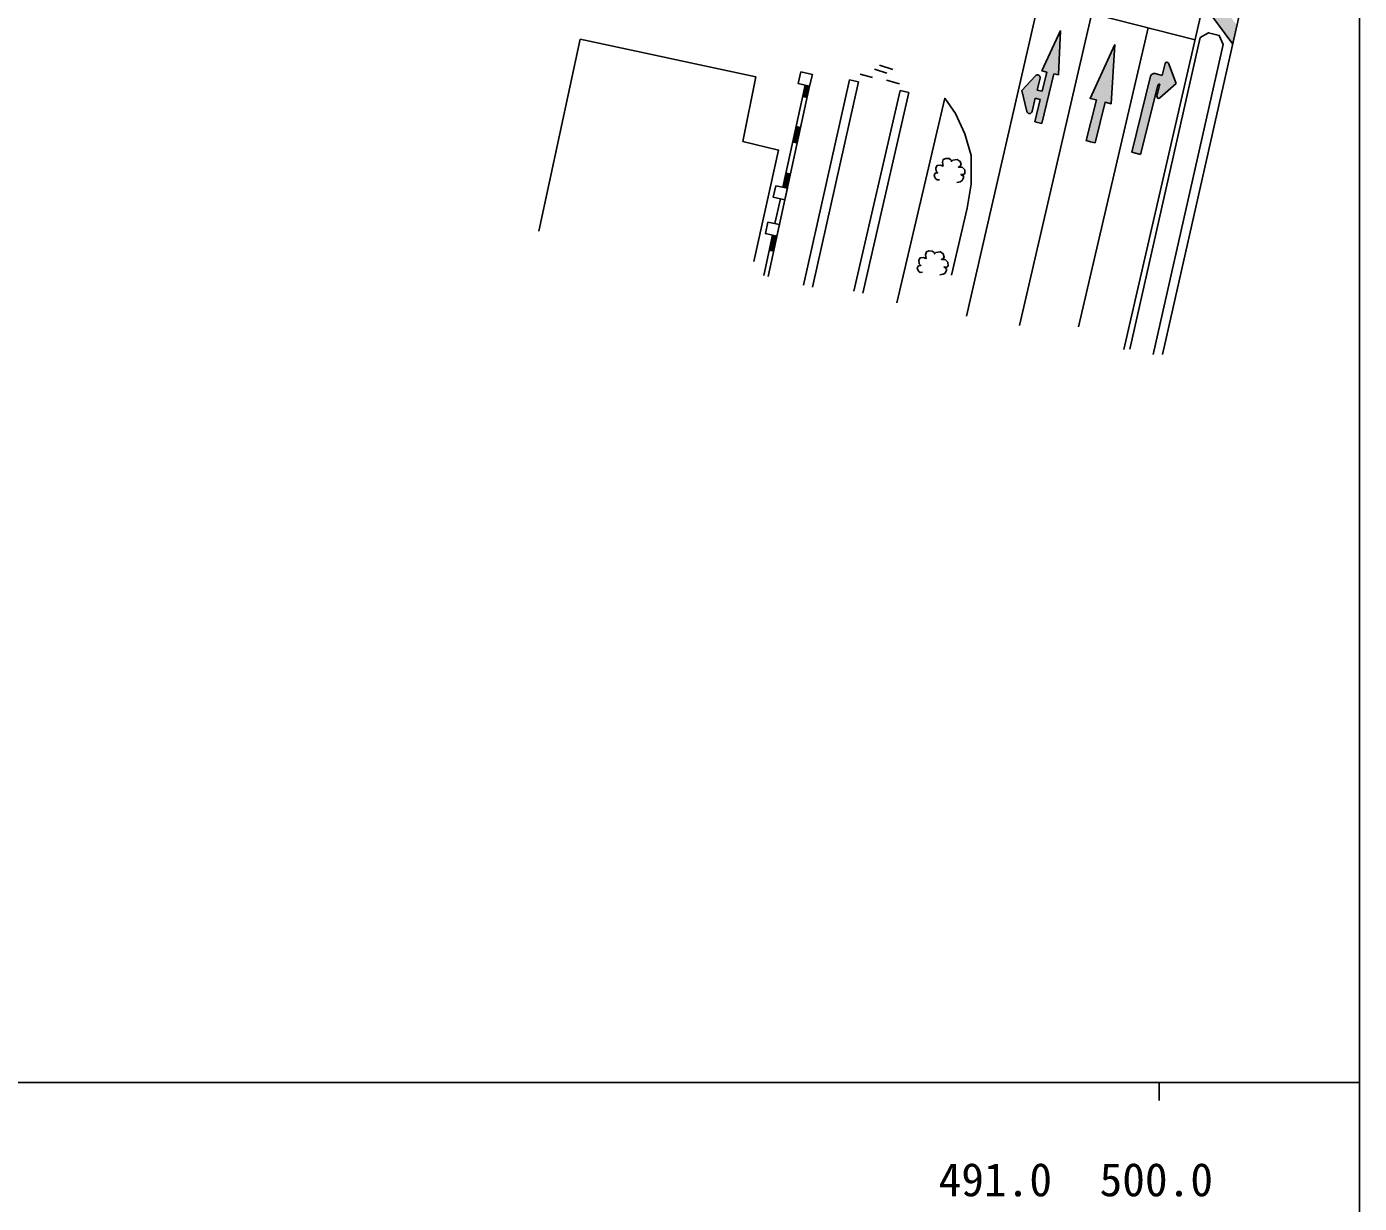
# Model space of a CAD drawing. Units: millimetres, scale not verified. Extents: x 40000 to 2497683, y 20000 to 1480199.
# Drawn here: x 505781 to 579000, y 198357 to 262998 of the extents above; entities that cross this region are included whole.
import ezdxf
from ezdxf.enums import TextEntityAlignment as Align

# ---------------------------------------------------------------- set-up
doc = ezdxf.new("R2010")
doc.units = ezdxf.units.MM
doc.header["$LTSCALE"] = 1000
for name, color, linetype, lineweight in [('M-BGD', 7, 'Continuous', 25), ('M-STR-STRC', 7, 'Continuous', 25), ('M-STR-STRD', 8, 'Continuous', 25), ('M-TTL-BAND', 7, 'Continuous', 25)]:
    doc.layers.add(name, color=color, linetype=linetype, lineweight=lineweight)
doc.styles.add('ＭＳ ゴシック', font='')
doc.styles.get('ＭＳ ゴシック').set_extended_font_data('MS Gothic')

msp = doc.modelspace()

# ---------------------------------------------------------------- hatches: boundary and pattern name
at = {"layer": 'M-BGD'}
for points in [[(548799, 259732), (548556, 259790), (548419, 259162), (548663, 259109)], [(548301, 257453), (548057, 257506), (547873, 256661), (548117, 256608)], [(547745, 254904), (547501, 254957), (547331, 254177), (547575, 254124)], [(547001, 251492), (546756, 251545), (546575, 250712), (546819, 250659)]]:
    msp.add_hatch(color=256, dxfattribs=at).paths.add_polyline_path(points)
at = {"layer": 'M-STR-STRC'}
for points in [[(570663, 265260), (570427, 264230), (572041, 262031), (572274, 263065)], [(561558, 260565), (561825, 260501), (561573, 259451), (561306, 259516), (561462, 260167, 0.77336), (561206, 260303), (560449, 259482), (560732, 258338, 0.78564), (561023, 258339), (561197, 259062), (561464, 258997), (561169, 257767), (561555, 257674), (562212, 260408), (562479, 260344), (562579, 262785)], [(565374, 258763), (565035, 258848), (564478, 256616), (564235, 256677), (563993, 256737), (564550, 258969), (564210, 259054), (565567, 262013)], [(566979, 255977), (566494, 256098), (567535, 260270), (567537, 260277), (567539, 260283), (567541, 260290), (567544, 260297), (567546, 260303), (567549, 260309), (567553, 260316), (567556, 260322), (567560, 260328), (567563, 260333), (567565, 260336), (567567, 260339), (567569, 260342), (567572, 260345), (567574, 260347), (567576, 260350), (567578, 260353), (567581, 260355), (567583, 260358), (567585, 260361), (567588, 260363), (567590, 260365), (567593, 260368), (567595, 260370), (567598, 260373), (567601, 260375), (567603, 260377), (567606, 260379), (567609, 260381), (567612, 260383), (567614, 260385), (567617, 260387), (567620, 260389), (567623, 260391), (567626, 260393), (567629, 260395), (567632, 260397), (567635, 260398), (567638, 260400), (567642, 260401), (567645, 260403), (567648, 260404), (567651, 260406), (567654, 260407), (567658, 260408), (567661, 260410), (567664, 260411), (567667, 260412), (567671, 260413), (567674, 260414), (567677, 260415), (567681, 260416), (567684, 260416), (567691, 260418), (567698, 260419), (567705, 260420), (567712, 260421), (567719, 260421), (567726, 260422), (567733, 260422), (567740, 260421), (567747, 260421), (567754, 260420), (567760, 260419), (567767, 260418), (567774, 260416), (568165, 260319), (568330, 260977), (568331, 260982), (568333, 260987), (568335, 260992), (568337, 260997), (568340, 261001), (568343, 261006), (568345, 261009), (568347, 261012), (568349, 261014), (568351, 261017), (568354, 261019), (568356, 261022), (568359, 261024), (568361, 261027), (568364, 261029), (568367, 261031), (568370, 261033), (568373, 261035), (568376, 261037), (568379, 261038), (568382, 261040), (568385, 261041), (568388, 261043), (568391, 261044), (568395, 261045), (568398, 261046), (568401, 261047), (568405, 261048), (568410, 261049), (568415, 261050), (568420, 261050), (568426, 261050), (568431, 261050), (568436, 261050), (568441, 261049), (568446, 261048), (568451, 261047), (568456, 261045), (568463, 261043), (568469, 261040), (568477, 261036), (568484, 261031), (568494, 261024), (568509, 261006), (568519, 260986), (568930, 259870), (568044, 259079), (568041, 259077), (568038, 259075), (568035, 259072), (568033, 259071), (568030, 259069), (568027, 259067), (568024, 259065), (568020, 259064), (568017, 259062), (568014, 259061), (568011, 259060), (568007, 259059), (568004, 259058), (567997, 259056), (567992, 259055), (567987, 259055), (567982, 259054), (567976, 259054), (567971, 259055), (567966, 259055), (567961, 259056), (567956, 259057), (567951, 259058), (567946, 259060), (567939, 259062), (567933, 259065), (567925, 259070), (567917, 259076), (567906, 259085), (567892, 259103), (567884, 259122), (567881, 259132), (567879, 259141), (567878, 259147), (567878, 259154), (567878, 259161), (567879, 259167), (567880, 259172), (567881, 259177), (568041, 259834), (568036, 259835), (568031, 259836), (568026, 259836), (568020, 259837), (568015, 259836), (568010, 259836), (568005, 259835), (568000, 259834), (567996, 259834), (567993, 259833), (567990, 259832), (567986, 259831), (567983, 259829), (567980, 259828), (567977, 259827), (567973, 259825), (567970, 259823), (567967, 259821), (567964, 259820), (567962, 259818), (567959, 259815), (567956, 259813), (567953, 259811), (567951, 259809), (567948, 259806), (567946, 259804), (567944, 259801), (567942, 259798), (567940, 259795), (567937, 259791), (567934, 259787), (567931, 259782), (567929, 259777), (567927, 259772), (567925, 259768), (567924, 259763)]]:
    msp.add_hatch(color=256, dxfattribs=at).paths.add_polyline_path(points)

# ---------------------------------------------------------------- linework, layer by layer
at = {"layer": 'M-BGD'}
for p, q in [((552629, 260886), (553370, 260639)), ((550987, 260076), (548464, 248791)), ((551475, 259966), (548952, 248681)), ((550987, 260076), (551475, 259966)), ((551572, 260390), (552260, 260199)), ((552356, 260658), (553045, 260448)), ((553016, 260056), (553734, 259864)), ((548799, 259732), (546518, 249279)), ((548556, 259790), (547331, 254177)), ((551231, 248466), (553769, 259487)), ((551718, 248354), (554256, 259375)), ((553769, 259487), (554256, 259375)), ((548419, 259162), (548663, 259109)), ((548057, 257506), (548301, 257453)), ((548117, 256608), (547873, 256661)), ((547501, 254957), (547745, 254904)), ((547192, 253542), (546895, 252180)), ((546756, 251545), (546274, 249333)), ((546575, 250712), (546819, 250659))]:
    msp.add_line(p, q, dxfattribs=at)
for points in [[(533916, 251757), (536194, 262302), (545839, 260239), (545137, 256689), (547089, 256213), (545725, 250103)], [(553584, 247823), (556219, 259061), (556811, 258234), (557326, 257104), (557665, 255911), (557679, 254337), (557456, 253028), (556590, 249355)], [(555938, 254591), (555803, 254578), (555705, 254648), (555634, 254804), (555684, 254925), (555779, 254962), (555840, 254959), (555752, 255043), (555735, 255243), (555799, 255368), (555992, 255391), (556130, 255337), (556103, 255547), (556140, 255709), (556279, 255753), (556464, 255746), (556573, 255661), (556589, 255594), (556660, 255661), (556910, 255705), (557062, 255597), (557120, 255418), (557052, 255320), (556971, 255287), (557170, 255287), (557329, 255131), (557332, 254925), (557245, 254868), (557113, 254868), (557255, 254787), (557255, 254696), (557174, 254540), (557072, 254473), (556887, 254439)], [(555008, 249514), (554873, 249500), (554775, 249571), (554704, 249727), (554754, 249848), (554849, 249885), (554910, 249882), (554822, 249966), (554805, 250165), (554869, 250290), (555062, 250314), (555200, 250260), (555173, 250469), (555210, 250631), (555349, 250675), (555535, 250669), (555643, 250584), (555660, 250517), (555731, 250584), (555980, 250628), (556132, 250520), (556190, 250341), (556122, 250243), (556041, 250209), (556240, 250209), (556399, 250054), (556403, 249848), (556315, 249791), (556183, 249791), (556325, 249710), (556325, 249618), (556244, 249463), (556143, 249396), (555957, 249362)]]:
    msp.add_lwpolyline(points, dxfattribs=at)
for points in [[(548319, 260516), (548951, 260364), (548799, 259732), (548167, 259884)], [(546940, 254262), (547575, 254124), (547436, 253489), (546801, 253627)], [(546504, 252265), (547139, 252127), (547001, 251492), (546366, 251630)]]:
    msp.add_lwpolyline(points, close=True, dxfattribs=at)
at = {"layer": 'M-STR-STRC'}
for p, q in [((561407, 264479), (569975, 262266)), ((560321, 246586), (564304, 263731)), ((570427, 264230), (572041, 262031)), ((563578, 246514), (567404, 262930)), ((561558, 260565), (562579, 262785)), ((562579, 262785), (562479, 260344)), ((568165, 260319), (568329, 260975)), ((568520, 260985), (568930, 259870)), ((560449, 259482), (561206, 260303)), ((561306, 259516), (561462, 260167)), ((561555, 257674), (562212, 260408)), ((561558, 260565), (561825, 260501)), ((561573, 259451), (561825, 260501)), ((562212, 260408), (562479, 260344)), ((566494, 256098), (567535, 260270)), ((567778, 260416), (568165, 260319)), ((560449, 259482), (560732, 258338)), ((561573, 259451), (561306, 259516)), ((567923, 259761), (566979, 255977)), ((567881, 259179), (568045, 259834)), ((568930, 259870), (568045, 259080)), ((561023, 258339), (561197, 259062)), ((561169, 257767), (561464, 258997)), ((561464, 258997), (561197, 259062)), ((561555, 257674), (561169, 257767)), ((566979, 255977), (566494, 256098))]:
    msp.add_line(p, q, dxfattribs=at)
for points in [[(557415, 247087), (561648, 265529), (562015, 267761), (561951, 270258), (561340, 273291), (560409, 275604), (559197, 277636), (557880, 279269), (556093, 280994), (554569, 282097), (553302, 282817)], [(566069, 245268), (571270, 267900), (571962, 268012), (572695, 267825), (573242, 267341), (568182, 244980)], [(564235, 256677), (563993, 256737), (564550, 258969), (564210, 259054), (565567, 262013)], [(564235, 256677), (564478, 256616), (565035, 258848), (565374, 258763), (565567, 262013)]]:
    msp.add_lwpolyline(points, dxfattribs=at)
for centre, radius, start, end in [((568426, 260950), 100, 20.2028, 165.91869), ((561317, 260202), 150, 346.49033, 137.3585), ((567729, 260222), 200, 75.9871, 165.9871), ((568020, 259737), 100, 75.9871, 165.9871), ((567978, 259154), 100, 165.9871, 311.7714), ((560877, 258374), 150, 193.87167, 346.49033)]:
    msp.add_arc(centre, radius, start, end, dxfattribs=at)
at = {"layer": 'M-STR-STRD'}
msp.add_lwpolyline([(566391, 245272), (570248, 262398), (570716, 262663), (571300, 262515), (571512, 262026), (567681, 244989)], dxfattribs=at)
at = {"layer": 'M-TTL-BAND'}
for p, q in [((579000, 20000), (579000, 370000)), ((40000, 205000), (579000, 205000)), ((568000, 205000), (568000, 204000))]:
    msp.add_line(p, q, dxfattribs=at)

# ---------------------------------------------------------------- texts
at = {"layer": 'M-TTL-BAND', "style": 'ＭＳ ゴシック'}
for s, p in [('491.0', (559000, 198195)), ('500.0', (567844, 198195))]:
    msp.add_text(s, height=1833, dxfattribs=at).set_placement(p, align=Align.BOTTOM_CENTER)

doc.saveas('drawing.dxf')
